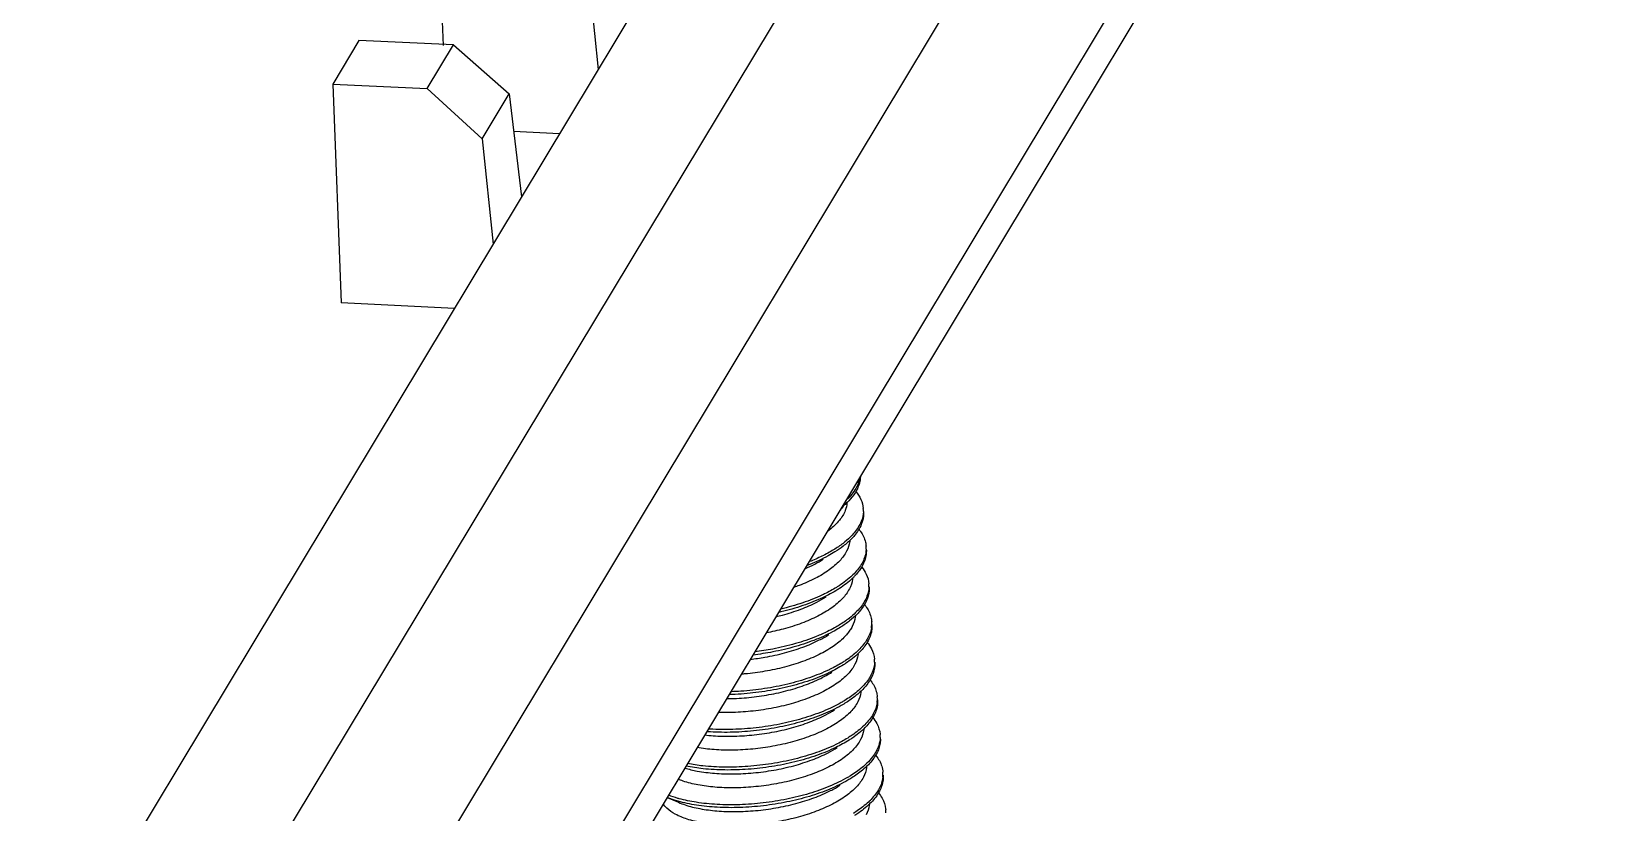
# Model space of a CAD drawing. Header units: millimetres. Extents: x 1833 to 2194, y -395 to -144.
# Drawn here: x 2012.08 to 2027.15, y -359.26 to -351.74 of the extents above; entities that cross this region are included whole.
import ezdxf

# ---------------------------------------------------------------- set-up
doc = ezdxf.new("R2010")
doc.units = ezdxf.units.MM

msp = doc.modelspace()

# ---------------------------------------------------------------- linework, layer by layer
at = {"color": 7, "linetype": 'Continuous'}
for p, q in [((2024.485054063373, -340.5732072164719), (2012.082025011973, -361.1711924573719)), ((2025.868643145773, -340.6285141914719), (2013.451680860873, -361.2496386619719)), ((2026.899116546073, -341.557802711972), (2014.482313061373, -362.1786634592719)), ((2027.146301121073, -343.7869730154719), (2014.696370858073, -364.462848137872)), ((2026.988655738073, -344.523019322872), (2014.536922691273, -365.2018988165719)), ((2015.996895569873, -350.563545914072), (2016.047771967673, -351.8726922239719)), ((2017.436158100873, -351.0902830494719), (2017.540688741673, -352.105868618072)), ((2015.237522187873, -351.824654120072), (2014.984397727173, -352.2450235220719)), ((2016.146991612073, -351.868836323372), (2015.237522187873, -351.824654120072)), ((2015.893867151373, -352.2892057253719), (2016.146991612073, -351.868836323372)), ((2016.146991612073, -351.868836323372), (2016.683408978373, -352.340390200972)), ((2014.984397727173, -352.2450235220719), (2015.066265702273, -354.351641959672)), ((2014.984397727173, -352.2450235220719), (2015.893867151373, -352.2892057253719)), ((2016.423660258173, -352.7717606574719), (2015.893867151373, -352.2892057253719)), ((2016.423660258173, -352.7717606574719), (2016.683408978373, -352.340390200972)), ((2016.683408978373, -352.340390200972), (2016.802592875273, -353.331640782172)), ((2016.423660258173, -352.7717606574719), (2016.528190898873, -353.787346226072)), ((2017.169007076873, -352.723128596672), (2016.726845165873, -352.701648284172)), ((2016.156509234073, -354.4046062046719), (2015.066265702273, -354.351641959672)), ((2018.204849703873, -359.110491132472), (2018.312903613973, -359.1578245091719))]:
    msp.add_line(p, q, dxfattribs=at)
for centre, radius, start, end in [((2019.852198462973, -356.350334226872), 0.2421440676, 358.1748570050991, 4.465383622800677), ((2019.858103427773, -356.712865722572), 0.2630863577, 358.2339753494007, 4.124205373202325), ((2019.512761540273, -356.479139231372), 0.6862014194, 313.7858108789998, 314.428789435697), ((2019.536207283973, -356.5282939187719), 0.655517797, 313.7629406802935, 316.1551648048077), ((2019.906826042273, -357.0749056452719), 0.2415094697, 358.134534580101, 4.39631590429947), ((2019.912668581773, -357.4380537426719), 0.2625220179, 350.9096572220969, 4.193026387000234), ((2019.565924228873, -357.2037513503719), 0.6869961593, 313.2668753466065, 314.4111688199951), ((2019.816927837973, -357.709515387972), 0.2281688859, 353.2502002048006, 355.9894402149995), ((2019.575106198973, -357.2131792013719), 0.6738359379000001, 314.414452679496, 314.5531505384943), ((2019.594785496973, -357.258100295872), 0.6488108108, 314.5410604647911, 316.220734441109), ((2019.959921700573, -357.7995243573719), 0.2423976154, 358.0448478782978, 4.310703065801142), ((2019.969216405073, -358.163173264772), 0.2599886958, 352.2928695680017, 4.279549334198627), ((2019.634372706073, -357.943538262372), 0.666256428, 314.427950866195, 315.3026771129065), ((2019.654058332673, -357.988160553172), 0.6414373059, 315.3003204563986, 316.2629594464017), ((2020.008168007373, -358.524308540572), 0.2481225802, 358.0361788981996, 4.181299846599028), ((2020.025788802273, -358.888233260472), 0.2574342822, 353.6836714021013, 4.354978931701247), ((2019.697385173374, -358.677796651772), 0.6532730478000001, 314.4444747529078, 316.0803656846928), ((2020.058415562873, -359.249154395172), 0.2518444491, 358.0283779886012, 4.103941940201055)]:
    msp.add_arc(centre, radius, start, end, dxfattribs=at)
for points, start_tangent, end_tangent in [([(2020.060129387273, -356.0317402606719), (2020.058050018173, -356.042976763572), (2020.012942892673, -356.1507922559719), (2019.923427585473, -356.2566976716719)], (-0.1608764545738263, -0.9869745520345272), (-0.7314103673577133, -0.681937588435815)), ([(2020.065503000073, -356.0242884833719), (2020.060074852673, -356.0701609932719), (2020.014967727173, -356.177976485672), (2019.953280133073, -356.2563951484719)], (-0.03098258009443647, -0.9995199246291652), (-0.6896503122127821, -0.7241425597662468)), ([(2019.953280133073, -356.2563951484719), (2019.926598948573, -356.282810579072), (2019.893551512173, -356.3119622491719)], (-0.6896503126423027, -0.7241425593571851), (-0.7686085069624066, -0.6397194408684328)), ([(2020.021949837773, -356.165635444372), (2020.070598458273, -356.242442511872), (2020.093607515373, -356.3314816708719)], (0.6382483127123673, -0.7698305601363306), (0.07740686755687395, -0.9969995871889981)), ([(2019.936562670973, -356.2754498454719), (2019.919768023473, -356.348634774072), (2019.863223993973, -356.443917038272), (2019.769763772373, -356.5350740872719), (2019.747405998673, -356.5521959540719)], (-0.07444323886461576, -0.9972252524817781), (-0.804334797365307, -0.5941763490305807)), ([(2019.899267165673, -356.3083579527719), (2019.870942910873, -356.3474252704719), (2019.866333134873, -356.3528350855719)], (-0.5224287653303307, -0.852682933542959), (-0.6553429145027031, -0.7553314930618893)), ([(2020.094219686073, -356.358046362272), (2020.072645937073, -356.455967053072), (2020.006440517873, -356.5631094942719), (2019.965951613473, -356.6069131334719)], (-0.03167072916673293, -0.9994983566339906), (-0.713748428599827, -0.7004021563867987)), ([(2020.095632349973, -356.3586659005719), (2020.096354131073, -356.3749868787719), (2020.074670771573, -356.4831512827719), (2020.008465352473, -356.5902937239719), (2019.980123414173, -356.621851443772)], (0.07740686765071815, -0.9969995871817121), (-0.6944132640211353, -0.7195764162001929)), ([(2020.048544288473, -356.527552981272), (2020.066872205473, -356.551514602472), (2020.114400770673, -356.6538718101719), (2020.120508520374, -356.6939448621719)], (0.6380780023874829, -0.7699717286168365), (0.07207943647260714, -0.9973988945440995)), ([(2019.965951613473, -356.6069131334719), (2019.898367399473, -356.6654441928719), (2019.807981417273, -356.7274869862719)], (-0.7137484286497477, -0.7004021563359267), (-0.8527103121845427, -0.5223840766085236)), ([(2019.980123414173, -356.621851443772), (2019.900392233973, -356.6926284225719), (2019.821144075073, -356.747759832472)], (-0.6944132637652964, -0.7195764164470853), (-0.8466279603391855, -0.5321852090878803)), ([(2019.963824192573, -356.6334231822719), (2019.962656106973, -356.647825036372), (2019.932639676873, -356.742249592672)], (-0.04926794425232656, -0.9987855974477955), (-0.4617009604627901, -0.8870356380144697)), ([(2020.121064822173, -356.720973534972), (2020.116771338973, -356.7610241714719), (2020.073923973173, -356.869185513972), (2019.993117804373, -356.9691700953719)], (-0.03069456867187961, -0.9995288107173537), (-0.7140972651536908, -0.7000464955272753)), ([(2020.122533354873, -356.7211290918719), (2020.118796173473, -356.788208401172), (2020.075948807674, -356.896369743672), (2020.008978774073, -356.982376180272)], (0.07207943659607773, -0.9973988945351766), (-0.6923915262813404, -0.7215219846503611)), ([(2019.932639676873, -356.742249592672), (2019.866344731273, -356.833844448472), (2019.765095128573, -356.921417436572), (2019.631936966073, -357.0018530811719), (2019.474588598973, -357.070986483372), (2019.423595980973, -357.089253990572)], (-0.4617009606750844, -0.8870356379039708), (-0.9463487938774315, -0.3231469639757287)), ([(2019.532139836373, -356.9098210154719), (2019.625760678873, -356.8657781401719), (2019.708468020673, -356.8186244444719)], (0.919581744756305, 0.3928987334046142), (0.8461510452048698, 0.5329431570990537)), ([(2019.821144075073, -356.747759832472), (2019.754762936773, -356.786559893472), (2019.577375487773, -356.868825258972), (2019.549386665073, -356.8796269636719)], (-0.8466279604860155, -0.5321852088542952), (-0.9357017938152628, -0.3527919401728155)), ([(2019.694878201373, -356.7891972687719), (2019.575350653273, -356.841641029272), (2019.570045414973, -356.843727206872)], (-0.8988444044525987, -0.4382678822184589), (-0.9311807694058455, -0.3645577796299753)), ([(2019.807981417273, -356.7274869862719), (2019.752738102273, -356.7593756637719), (2019.694878201373, -356.7891972687719)], (-0.8527103119753733, -0.5223840769499598), (-0.8988444045464683, -0.4382678820259419)), ([(2019.987588501273, -356.974529728972), (2019.861216048973, -357.073342212372), (2019.836541894373, -357.0889642950719)], (-0.7219082086447378, -0.6919888281550114), (-0.85161480061209, -0.5241681327383707)), ([(2019.989613335873, -357.0017139586719), (2019.863240883473, -357.100526442072), (2019.848130426073, -357.110198024172)], (-0.7219082088452153, -0.6919888279458657), (-0.8464806943377411, -0.532419415605306)), ([(2019.990467515573, -357.001596943272), (2019.989520269773, -357.0114151749719), (2019.959637470773, -357.1047059886719)], (-0.07452288101736369, -0.9972193039672226), (-0.4617009608375569, -0.8870356378194039)), ([(2020.078921449773, -356.8941616580719), (2020.121776803173, -356.9612890512719), (2020.147624914573, -357.056392756672)], (0.629390700208564, -0.7770890209563983), (0.07657997632125307, -0.9970634419266592)), ([(2019.959637470773, -357.1047059886719), (2019.892665528773, -357.197024391972), (2019.789538442973, -357.285698952072), (2019.655862100273, -357.365882089772), (2019.499844323173, -357.4340961082719), (2019.322903565073, -357.490451163272), (2019.158729893673, -357.5277617414719)], (-0.4617009606445504, -0.8870356379198637), (-0.9826819567924803, -0.1853002207081853)), ([(2019.848130426073, -357.110198024172), (2019.701867274773, -357.1893511209719), (2019.511913710273, -357.265127248972), (2019.300932610473, -357.3253105523719), (2019.277256053873, -357.3307857295719)], (-0.8464806943886931, -0.532419415524299), (-0.975346377501319, -0.2206795049275181)), ([(2019.719756505673, -357.152679378272), (2019.699842440173, -357.162166891272), (2019.509888875773, -357.237943019272), (2019.298907775973, -357.298126322672), (2019.295835440373, -357.2988502017719)], (-0.8997225433883855, -0.4364623064122889), (-0.9734899735993441, -0.228729690467916)), ([(2019.836541894373, -357.0889642950719), (2019.719756505673, -357.152679378272)], (-0.8516148007263079, -0.524168132552801), (-0.8997225433914999, -0.4364623064058689)), ([(2020.148207516473, -357.0827674454719), (2020.129181449673, -357.1744695436719), (2020.065553852673, -357.281778974272), (2020.019944245673, -357.3318337383719)], (-0.03193066717467321, -0.9994900862408693), (-0.7138899516495412, -0.7002579074411198)), ([(2020.149649749173, -357.083576986372), (2020.150209283473, -357.0935491781719), (2020.131206284273, -357.201653773372), (2020.067578687273, -357.3089632039719), (2020.034331788473, -357.3465525466719)], (0.0765799760296867, -0.9970634419490529), (-0.6941368040006837, -0.7198431060527818)), ([(2019.253627632873, -357.3713265448719), (2019.314453976473, -357.3559292555719), (2019.490950589373, -357.299576727872), (2019.646597715473, -357.231403204472), (2019.735465634073, -357.1810805537719)], (0.9728510258664462, 0.2314322394797305), (0.846132704440268, 0.5329722755234069)), ([(2020.102331905573, -357.252232649672), (2020.116670689873, -357.2705990770719), (2020.166831089473, -357.3725571950719), (2020.174487928973, -357.418858969972)], (0.6385173983587931, -0.7696073882137037), (0.07304833661264903, -0.9973284015398965)), ([(2019.875139054773, -357.4726716619719), (2019.818324268673, -357.506208593572), (2019.642630939073, -357.5892474313719), (2019.441786819273, -357.6579698559719), (2019.223775387273, -357.710110785772), (2019.030799165173, -357.7402482507719)], (-0.8466912185640543, -0.5320845613307313), (-0.992893870059931, -0.1190032049879878)), ([(2019.861762631173, -357.4525280327719), (2019.816299434173, -357.4790243638719), (2019.748646677173, -357.5142233834719)], (-0.8528735019699475, -0.5221176013481234), (-0.898935883198561, -0.4380802185650741)), ([(2020.019944245673, -357.3318337383719), (2019.959853985773, -357.384500850972), (2019.861762631173, -357.4525280327719)], (-0.7138899516326226, -0.7002579074583677), (-0.8528735018562642, -0.522117601533824)), ([(2020.034331788473, -357.3465525466719), (2019.961878820373, -357.4116850806719), (2019.875139054773, -357.4726716619719)], (-0.6941368041225647, -0.7198431059352534), (-0.8466912184827875, -0.5320845614600491)), ([(2019.986635264573, -357.467162384672), (2019.965460816673, -357.5025849070719), (2019.939069199373, -357.537566420072), (2019.907596110473, -357.5719536737719)], (-0.461700960752794, -0.8870356378635229), (-0.7063201860848449, -0.7078925022410325)), ([(2020.017825705573, -357.358215127572), (2020.016621809273, -357.372995516072), (2019.986635264573, -357.467162384672)], (-0.04881337217159897, -0.9988079168174616), (-0.4617009603442901, -0.8870356380761487)), ([(2020.176512763473, -357.4460431996719), (2020.173918275873, -357.5067142554719), (2020.133716099473, -357.614922732572), (2020.063233816473, -357.707000774972)], (0.07304833670441616, -0.9973284015331751), (-0.6917272730515343, -0.7221588327485085)), ([(2019.907596110473, -357.5719536737719), (2019.802881225073, -357.657681200272), (2019.667729533673, -357.735933201772), (2019.509811826973, -357.802826980072), (2019.333979320073, -357.857106629472), (2019.146948153173, -357.8971957532719), (2018.955220233973, -357.9221317017719), (2018.919451601673, -357.925056978072)], (-0.7063201860367213, -0.7078925022890493), (-0.9972576296823834, -0.0740082430562611)), ([(2019.006119210573, -357.781802853972), (2019.145685871473, -357.761574649072), (2019.335932046973, -357.719860722972), (2019.511416108073, -357.6644685843719), (2019.670011680073, -357.5956835751719), (2019.762463303073, -357.5435367514719)], (0.9934502094288685, 0.114265836476776), (0.846124206545091, 0.5329857663188018)), ([(2019.748646677173, -357.5142233834719), (2019.640606104573, -357.5620632016719), (2019.439761984773, -357.6307856262719), (2019.221750552673, -357.6829265560719), (2019.049068257973, -357.7105556271719)], (-0.8989358832258865, -0.4380802185090025), (-0.991987183229271, -0.1263385464094654)), ([(2020.171893441273, -357.479530025772), (2020.131691264873, -357.587738502872), (2020.047849689473, -357.6933546519719)], (-0.1584920776380387, -0.98736024901045), (-0.7125993674606885, -0.7015711948866107)), ([(2020.132316906473, -357.6183165909719), (2020.172799142173, -357.680159247172), (2020.201633599673, -357.781304539772)], (0.6312618067736767, -0.7755698107255293), (0.07525600490422549, -0.9971642461128735)), ([(2020.036789670673, -357.704000746772), (2019.923721129773, -357.792653105572), (2019.890373615973, -357.813984716872)], (-0.7281292445372514, -0.6854398611472868), (-0.8516544870516911, -0.5241036487992821)), ([(2020.049874523973, -357.720538881672), (2019.925745964273, -357.819837335272), (2019.902128339773, -357.8351145125719)], (-0.7125993675645773, -0.7015711947810889), (-0.8463973242667431, -0.5325519406349937)), ([(2020.043515255073, -357.7363329732719), (2020.013633058373, -357.829618780672)], (-0.1175837011394219, -0.9930629754584325), (-0.4617009605969082, -0.8870356379446613)), ([(2020.013633058373, -357.829618780672), (2019.946591267473, -357.9220116837719), (2019.843201692773, -358.0108481641719), (2019.709004354373, -358.0912297792719), (2019.552422306573, -358.1595388848719), (2019.375301589673, -358.2157912338719), (2019.182084978873, -358.2582428380719), (2018.983977656973, -358.2844302722719), (2018.792578347573, -358.293805757372), (2018.698586480973, -358.2923953818719)], (-0.4617009606636081, -0.887035637909944), (-0.9992913153623182, 0.03764129436467677)), ([(2018.777399694073, -358.159726551072), (2018.779288244473, -358.1597171385719), (2018.968703082873, -358.1507915226719), (2019.161612291873, -358.1259438163719), (2019.348978390773, -358.0859748077719), (2019.525288374673, -358.031729197672), (2019.683827033573, -357.964730330672), (2019.789463470073, -357.9059969129719)], (0.9999896180705152, 0.004556725928247752), (0.846066730896045, 0.533076999007535)), ([(2019.902128339773, -357.8351145125719), (2019.766277429473, -357.909342785372), (2019.577814715473, -357.985967540072), (2019.367851233673, -358.047133736272), (2019.144731414273, -358.090875374472), (2018.917320427073, -358.115916134372), (2018.801978723673, -358.121303796672)], (-0.8463973242320363, -0.5325519406901541), (-0.999690868228038, -0.02486298416263857)), ([(2019.773533458373, -357.877695733472), (2019.764252594873, -357.882158555672), (2019.575789880973, -357.958783310372), (2019.365826399074, -358.0199495065719), (2019.142706579773, -358.063691144772), (2018.915295592573, -358.088731904672), (2018.818656549973, -358.0935872725719)], (-0.8997862353622686, -0.4363309874998522), (-0.9994870700536775, -0.03202494021095337)), ([(2019.890373615973, -357.813984716872), (2019.773533458373, -357.877695733472)], (-0.8516544870988163, -0.5241036487227048), (-0.899786235355793, -0.4363309875132058)), ([(2020.202178201273, -357.807794290072), (2020.185560164773, -357.8929692403719), (2020.124519358073, -358.0004323349719), (2020.073933580273, -358.0567552358719)], (-0.03302111123196543, -0.9994546544055944), (-0.7140530456936243, -0.7000915996751133)), ([(2020.203658434273, -357.8084887694719), (2020.203904876373, -357.8121221195719), (2020.187584999373, -357.920153470072), (2020.126544192573, -358.027616564672), (2020.088526438373, -358.071266517172)], (0.07525600484746499, -0.9971642461171573), (-0.6939244624422337, -0.720047804263201)), ([(2020.073933580273, -358.0567552358719), (2020.021207562073, -358.1035287024719), (2019.915547864573, -358.177565377172)], (-0.7140530455846419, -0.700091599786269), (-0.8530185838137595, -0.5218805377367204)), ([(2020.088526438373, -358.071266517172), (2020.023232396573, -358.1307129321719), (2019.929133371473, -358.1975824351719)], (-0.6939244623275185, -0.7200478043737545), (-0.8467470944609448, -0.531995637220784)), ([(2020.156167040573, -357.9769705264719), (2020.166317570073, -357.989713753072), (2020.219102947173, -358.091260200272), (2020.228480208873, -358.1437721815719)], (0.6389076010560709, -0.7692834830625033), (0.07419535337403192, -0.9972437262463487)), ([(2020.040630852273, -358.1920751766719), (2019.974393958973, -358.2836078634719), (2019.874305949473, -358.370366632272), (2019.742877790273, -358.450159140872), (2019.586678359073, -358.5192667277719), (2019.411282820173, -358.575827510872), (2019.222416788773, -358.6183269510719), (2019.029884953173, -358.645107975772), (2018.839117810973, -358.6560410388719), (2018.656286154373, -358.6510143987719), (2018.493592689873, -358.631193166572)], (-0.4617009606458244, -0.8870356379192004), (-0.9849374270541943, 0.1729111470896657)), ([(2019.929133371473, -358.1975824351719), (2019.881772674573, -358.2258169399719), (2019.707798018073, -358.3096193000719), (2019.508228388173, -358.3792580537719), (2019.290996817673, -358.432431850072), (2019.064735414073, -358.4674910356719), (2018.838433693973, -358.483502949272), (2018.621082769273, -358.480288837272), (2018.586489082173, -358.4779288741719)], (-0.8467470943352738, -0.5319956374208071), (-0.9971131634541257, 0.07592983120293377)), ([(2019.915547864573, -358.177565377172), (2019.879747840073, -358.198632710272), (2019.802408673473, -358.2392520319719)], (-0.853018584008769, -0.5218805374179755), (-0.8990371515175449, -0.4378723560482199)), ([(2020.071819974873, -358.083155728672), (2020.070607536173, -358.0979927941719), (2020.040630852273, -358.1920751766719)], (-0.04896073367343499, -0.9988007041237801), (-0.4617009605130733, -0.8870356379882973)), ([(2020.226856497573, -358.198040221872), (2020.189305220773, -358.3062823831719), (2020.107969321073, -358.4121573765719)], (-0.1348317934376119, -0.990868501607755), (-0.703339623375637, -0.7108539752929691)), ([(2020.230505043373, -358.170956411272), (2020.228881332173, -358.2252244515719), (2020.191330055373, -358.333466612872), (2020.117509841573, -358.4316180101719)], (0.07419535345109216, -0.9972437262406155), (-0.6912974038126768, -0.7225703422379395)), ([(2018.567852820373, -358.5094157451719), (2018.647193141773, -358.5169711569719), (2018.829933885773, -358.521919364372), (2019.019608428573, -358.511027268772), (2019.213396384073, -358.484042644372), (2019.403399006373, -358.4411453010719), (2019.578689506273, -358.384399304472), (2019.733714291473, -358.3156231724719), (2019.816459227573, -358.2684500785719)], (0.9930289768829007, -0.1178704843075634), (0.8461509509128, 0.5329433068060471)), ([(2019.802408673473, -358.2392520319719), (2019.705773183473, -358.2824350703719), (2019.506203553673, -358.352073824072), (2019.288971983073, -358.4052476203719), (2019.062710579573, -358.4403068059719), (2018.836408859373, -358.4563187195719), (2018.619057934773, -358.453104607572), (2018.601775866473, -358.451993615572)], (-0.8990371515474144, -0.4378723559868919), (-0.9976839418962827, 0.06802023288915567)), ([(2020.185764193873, -358.3425405028719), (2020.223665881774, -358.3990538455719), (2020.255416109873, -358.5035222603719), (2020.255630166473, -358.506217255672)], (0.6328638801048212, -0.7742630749678501), (0.07354053869014364, -0.9972922285715274)), ([(2020.100760068773, -358.419332814572), (2019.986102036473, -358.5119295890719), (2019.944190673873, -358.539009282372)], (-0.7141096648651497, -0.7000338467147025), (-0.8517735845319138, -0.5239100692806493)), ([(2020.109994155673, -358.439341606272), (2019.988126870973, -358.5391138187719), (2019.956124963573, -358.5600289512719)], (-0.7033396235491624, -0.710853975121278), (-0.8463990558446185, -0.5325491885876256)), ([(2020.098601121373, -358.449376841172), (2020.097523213173, -358.4611427766719), (2020.067628646073, -358.5545315726719)], (-0.06546528729315482, -0.9978548472396297), (-0.4617009603825544, -0.8870356380562321)), ([(2020.067628646073, -358.5545315726719), (2020.000353002373, -358.647173693172), (2019.896281065673, -358.736411522172), (2019.760840359373, -358.8172396351719), (2019.602733886573, -358.885822386572), (2019.426092080973, -358.9415572238719), (2019.233318942573, -358.9836370987719), (2019.035495342373, -359.009564936872), (2018.844161383174, -359.0187338364719), (2018.665049695073, -359.0120403621719), (2018.501199678373, -358.9901019109719), (2018.359236381473, -358.9537475218719), (2018.310568799074, -358.935723236072)], (-0.4617009606622435, -0.8870356379106543), (-0.9251092796632316, 0.3797009621807361)), ([(2018.375410933673, -358.827958459472), (2018.494441921673, -358.8566044890719), (2018.661563025373, -358.878462546872), (2018.841972354074, -358.8845659834719), (2019.033331447873, -358.8747465384719), (2019.231079628873, -358.848168539572), (2019.423663548773, -358.8054270863719), (2019.599989512973, -358.749008880772), (2019.755254939473, -358.680888252072), (2019.843456837873, -358.6309061828719)], (0.9573024790429655, -0.2890881589034611), (0.8461343942995548, 0.5329695927380149)), ([(2019.956124963573, -358.5600289512719), (2019.830585707273, -358.6292891908719), (2019.643640173373, -358.7067535143719), (2019.434723629373, -358.7688956954719), (2019.212139066773, -358.8137111041719), (2018.984730469373, -358.839880919372), (2018.761532760673, -358.8468243288719), (2018.551414193173, -358.834721518472), (2018.386532723973, -358.809562275772)], (-0.8463990557260579, -0.5325491887760583), (-0.9798195636534692, 0.1998840230781968)), ([(2019.828560872674, -358.602104961172), (2019.641615338873, -358.6795692846719), (2019.432698794773, -358.741711465772), (2019.210114232173, -358.7865268744719), (2018.982705634873, -358.812696689672), (2018.759507926173, -358.819640099172), (2018.549389358673, -358.8075372887719), (2018.401178392473, -358.7856837551719)], (-0.8993910223706469, -0.4371450432969387), (-0.9819434479413708, 0.1891746945154463)), ([(2019.944190673873, -358.539009282372), (2019.828560872674, -358.602104961172)], (-0.85177358469023, -0.5239100690232587), (-0.8993910223451452, -0.4371450433494066)), ([(2020.256144856373, -358.5328113127719), (2020.241781743873, -358.611466940272), (2020.183336335773, -358.7190703523719), (2020.127922806173, -358.781674150072)], (-0.03365231976043553, -0.9994336002830512), (-0.7142195041413738, -0.6999217812756295)), ([(2020.257655001073, -358.5334014853719), (2020.243806578473, -358.638651169972), (2020.185361170373, -358.7462545820719), (2020.142718007873, -358.7959815888719)], (0.07354053876505083, -0.9972922285660036), (-0.6937473062769121, -0.7202184911771763)), ([(2020.127922806173, -358.781674150072), (2020.082427097973, -358.8225284711719), (2019.969340158573, -358.9025976270719)], (-0.714219504221031, -0.6999217811943451), (-0.8531369473107822, -0.521687022201281)), ([(2020.142718007873, -358.7959815888719), (2020.084451932473, -358.849712700872), (2019.983127131173, -358.9224923199719)], (-0.693747306079838, -0.7202184913670071), (-0.8467891007103316, -0.5319287724105436)), ([(2020.125812754573, -358.808181293572), (2020.124737761173, -358.821728204172), (2020.094626439873, -358.9169879686719)], (-0.04933472950646953, -0.9987823008366357), (-0.4617009602433976, -0.8870356381286633)), ([(2020.210049214373, -358.7017645470719), (2020.215813443974, -358.7088593421719), (2020.271216576573, -358.8099815946719), (2020.282479801573, -358.8686848454719)], (0.6392916630349587, -0.7689643487015485), (0.07532316193871946, -0.997159175495845)), ([(2020.094626439873, -358.9169879686719), (2020.028381926573, -359.0085288169719), (2019.928362247573, -359.0952357152719), (2019.797270390973, -359.174866665772), (2019.641287046173, -359.243947326972), (2019.465923703173, -359.3005648228719), (2019.276836748273, -359.343162943372), (2019.084270770673, -359.369982469272), (2018.893691527173, -359.380944664972), (2018.710813579573, -359.375966188472), (2018.541876883373, -359.355091394872), (2018.396981217473, -359.319724190272), (2018.282991257973, -359.272663833972), (2018.200546856473, -359.2149193363719), (2018.165454256073, -359.172177674072)], (-0.4617009606524657, -0.8870356379157438), (-0.5182864432811581, 0.8552070876173602)), ([(2019.983127131173, -358.9224923199719), (2019.945106832673, -358.945385575672), (2019.772875163873, -359.029941402072), (2019.574607898373, -359.1004883985719), (2019.358186519973, -359.154689265072), (2019.132211068173, -359.190853695972), (2018.905659741373, -359.208005283372), (2018.687533531173, -359.2059201643719), (2018.486499956073, -359.1851358818719), (2018.310549992773, -359.146930107972), (2018.205052551573, -359.110430394072)], (-0.8467891006030861, -0.53192877258127), (-0.9234689542532164, 0.383673155863778)), ([(2019.856165720873, -358.964282237272), (2019.770850329373, -359.002757172372), (2019.572583063873, -359.073304168872), (2019.356161685373, -359.1275050353719), (2019.130186233673, -359.163669466272), (2018.903634906774, -359.1808210536719), (2018.685508696673, -359.1787359346719), (2018.484475121473, -359.157951652172), (2018.320401439173, -359.123095342872)], (-0.8991452922076631, -0.4376502524856988), (-0.9637965722626716, 0.2666386455387231)), ([(2019.969340158573, -358.9025976270719), (2019.943081998073, -358.9182013459719), (2019.856165720873, -358.964282237272)], (-0.8531369475318191, -0.5216870218398096), (-0.8991452921962878, -0.4376502525090697)), ([(2020.281660366273, -358.9165555554719), (2020.246765330573, -359.0248179458719), (2020.167946537573, -359.1309386576719)], (-0.1108222290033427, -0.9938402454915632), (-0.6935704143925697, -0.7203888396410089)), ([(2020.284504636073, -358.8958690751719), (2020.283685200773, -358.9437397851719), (2020.248790165173, -359.0520021755719), (2020.169971372073, -359.1581228873719), (2020.167988239673, -359.1601735375719)], (0.07532316218743554, -0.9971591754770576), (-0.6967701170948047, -0.7172945029230965)), ([(2018.320401439173, -359.123095342872), (2018.308525158173, -359.1197458782719), (2018.218176081873, -359.0893660499719)], (-0.9637965723568028, 0.266638645198475), (-0.9307687959956306, 0.3656083264927706)), ([(2018.312897273373, -359.157838955472), (2018.378339233473, -359.182793031272), (2018.520361180973, -359.2188577148719), (2018.684012190373, -359.2405499227719), (2018.864367575073, -359.247060532772), (2019.056052630273, -359.237593912072), (2019.252880147674, -359.211539720172), (2019.443426853673, -359.169818173872), (2019.618888001773, -359.1144864939719), (2019.777494666673, -359.045766664872), (2019.870454377673, -358.993362175472)], (0.9156846893815169, -0.4018974367077689), (0.8461235864258189, 0.5329867507676996)), ([(2020.239262622473, -359.066833215372), (2020.274377450073, -359.1179735886719), (2020.308792710073, -359.2221188453719), (2020.309614247873, -359.2311308781719)], (0.634213089156215, -0.773158300442368), (0.07214408689621417, -0.997394220319083)), ([(2020.154818540973, -359.144187463472), (2020.048357595773, -359.2311723521719), (2019.997998163873, -359.2640421408719)], (-0.7138527834004662, -0.7002957972395716), (-0.8518951396860445, -0.52371239337951)), ([(2020.167988239673, -359.1601735375719), (2020.050382430373, -359.258356581872), (2020.010122665273, -359.284945103172)], (-0.6967701169420901, -0.7172945030714416), (-0.8463969996572991, -0.5325524565440686)), ([(2020.152653841873, -359.173386684272), (2020.151525065973, -359.186003262972), (2020.121624233773, -359.279444364672)], (-0.06149145926287294, -0.9981076096482395), (-0.4617009607044383, -0.887035637888692))]:
    msp.add_spline(points, degree=3, dxfattribs=dict(at, start_tangent=start_tangent, end_tangent=end_tangent))

doc.saveas('drawing.dxf')
